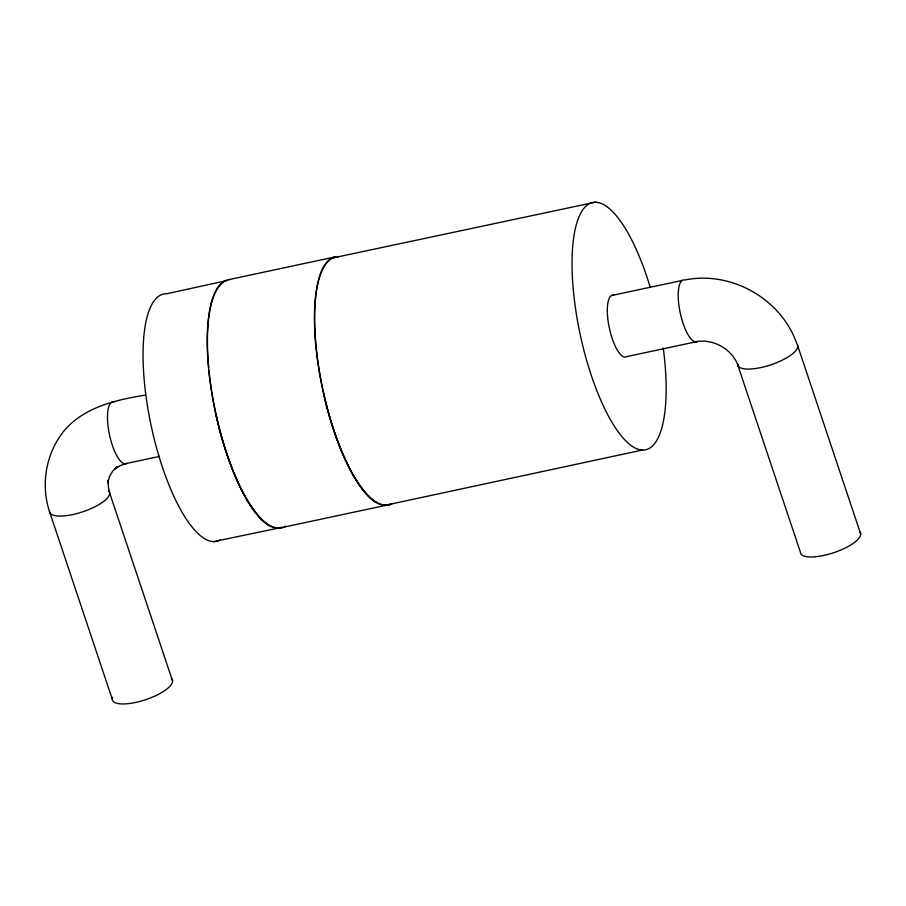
<?xml version="1.0" encoding="UTF-8"?>
<svg xmlns="http://www.w3.org/2000/svg" width="906" height="906" viewBox="0 0 906 906"><rect width="100%" height="100%" fill="white"/><g stroke="black" fill="none" stroke-linecap="round" stroke-linejoin="round"><path stroke-width="1.36" d="M159.535 456.398L126.817 463.385L120.339 465.559L114.677 469.082L116.953 466.783L112.525 471.346L109.377 476.839L107.678 482.977L108.448 479.818L108.29 486.465L109.705 493.136L172.57 681.018M226.885 280.588L166.681 293.748A126.466 39.796 77.9 0 0 151.562 427.621A126.466 39.796 77.9 0 0 220.317 539.931M642.547 450.022L389.308 504.416A126.466 39.796 77.9 0 1 322.366 387.292A126.466 39.796 77.9 0 1 337.836 257.089M228.527 279.694L335.764 256.783M145.753 395.027C114.688 400.101 80.634 407.723 61.064 434.767C45.459 456.749 41.087 485.605 49.4 511.244L112.265 699.126M611.516 295.526L682.411 280.384M283.861 527.133L391.098 504.223M334.121 257.678L595.627 202.117M213.59 541.652L282.072 527.326A126.466 39.796 77.9 0 1 279.626 527.836M695.174 341.834C713.113 338.142 732.524 349.161 738.481 366.5M797.835 346.137L860.7 534.019M391.754 503.883A126.953 39.943 77.9 0 1 322.91 390.565A126.953 39.943 77.9 0 1 338.165 256.613M285.65 526.114A126.953 39.943 77.9 0 1 216.681 418.017A126.953 39.943 77.9 0 1 229.241 279.603M376.239 502.57A126.953 39.943 77.9 0 1 323.476 393.159M269.003 525.48A126.953 39.943 77.9 0 1 216.24 416.069M275.764 527.7A126.466 39.796 77.9 0 1 208.98 370.565M208.731 367.893A126.466 39.796 77.9 0 1 223.42 282.276M663.249 348.017A126.466 39.796 77.9 0 1 618.775 432.638A126.466 39.796 77.9 0 1 575.151 229.422A126.466 39.796 77.9 0 1 650.202 287.259M613.894 295.163A31.619 9.943 77.9 0 0 609.24 327.587A31.619 9.943 77.9 0 0 626.658 356.613L697.552 341.471A31.619 9.943 77.9 0 1 680.134 312.445A31.619 9.943 77.9 0 1 684.777 280.011C731.221 270.441 781.493 298.991 796.884 343.872A31.619 10.136 -18.5 0 1 771.618 364.563A31.619 10.136 -18.5 0 1 737.529 364.246L800.394 552.128A31.619 10.136 -18.5 0 0 834.483 552.445A31.619 10.136 -18.5 0 0 859.749 531.754M126.817 463.385A31.619 9.943 77.9 0 1 109.4 434.37A31.619 9.943 77.9 0 1 114.043 401.936M108.754 490.871A31.619 10.136 -18.5 0 1 83.477 511.562A31.619 10.136 -18.5 0 1 49.4 511.244M171.619 678.753A31.619 10.136 -18.5 0 1 143.929 700.236A31.619 10.136 -18.5 0 1 112.604 697.314"/></g></svg>
